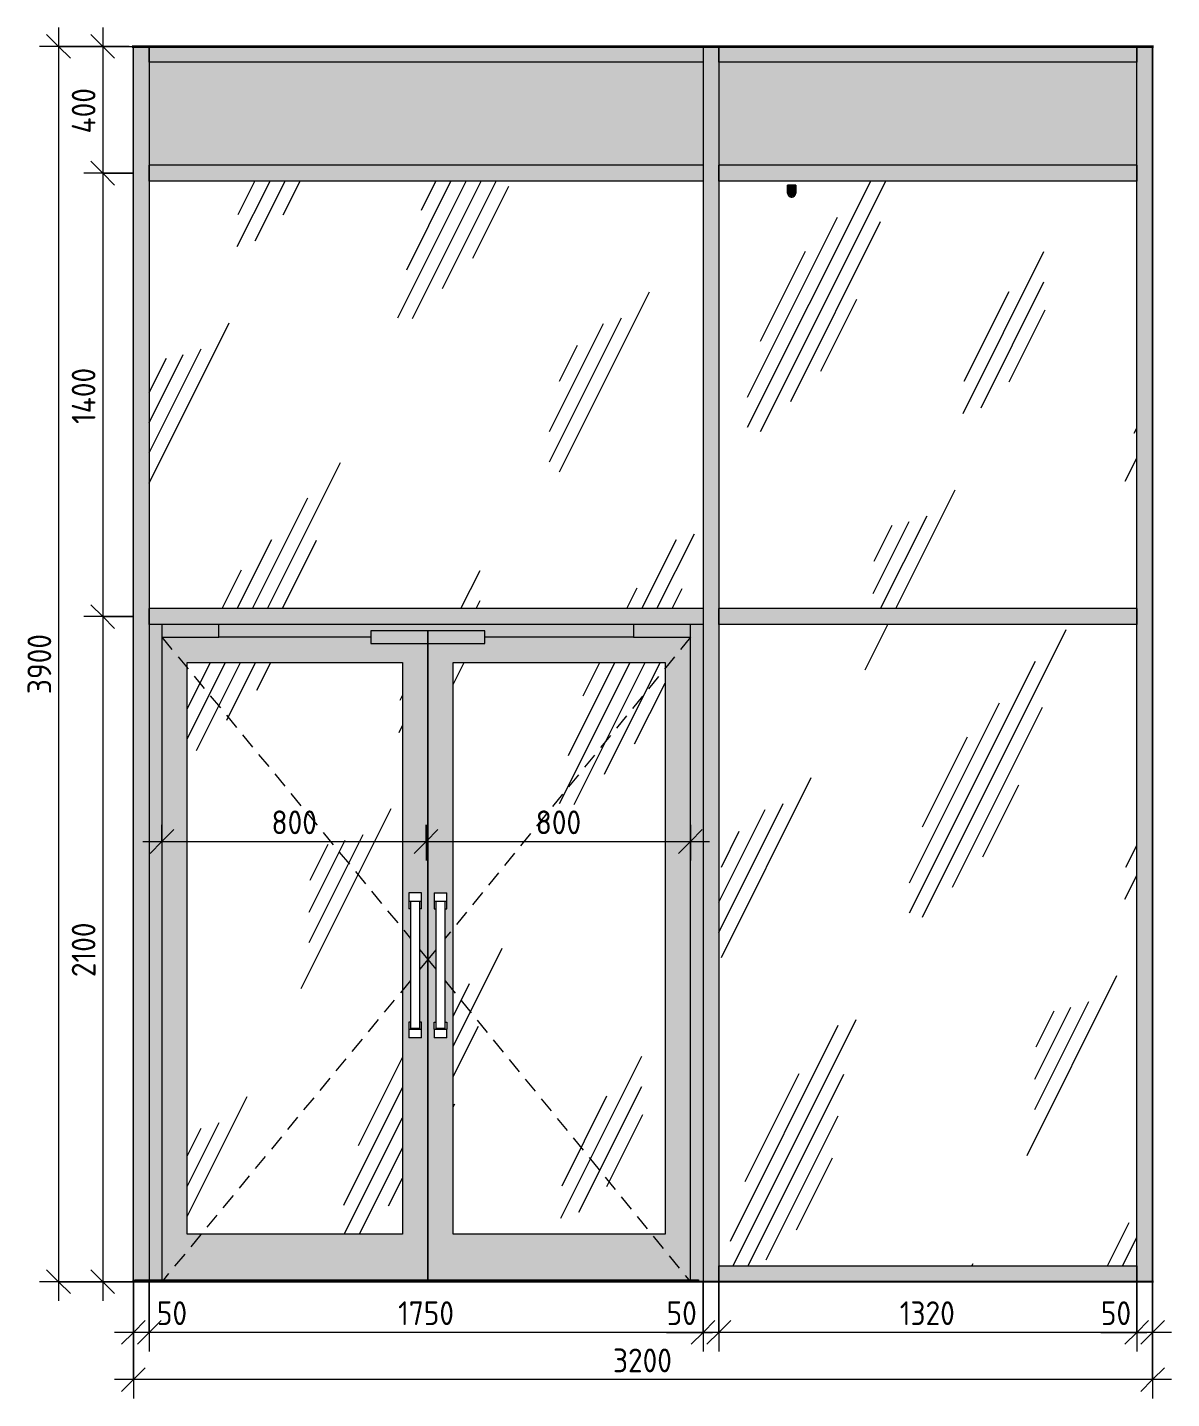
# Model space of a CAD drawing. Header units: millimetres. Extents: x -11619 to 28531, y -388 to 22769.
# Drawn here: x 6083 to 9697, y -369 to 3960 of the extents above; entities that cross this region are included whole.
import ezdxf

# ---------------------------------------------------------------- set-up
doc = ezdxf.new("R2010")
doc.units = ezdxf.units.MM
doc.linetypes.add('200_ШТРИХ_ш1п0_6_', pattern=[80, 50, -30])
for name, color, linetype, lineweight in [('A-ANNO-DIMS', 7, 'Continuous', 9), ('A-ANNO-DIMS-50', 7, 'Continuous', 9), ('A-DOOR-1', 7, 'Continuous', 9), ('A-DOOR-3', 7, '200_ШТРИХ_ш1п0_6_', 9), ('A-FLOR', 7, 'Continuous', 9), ('A-GLAZ-CURT', 7, 'Continuous', 9), ('A-GLAZ-CWMG', 7, 'Continuous', 9), ('A-WALL-PATT', 7, 'Continuous', 9), ('I-WALL', 7, 'Continuous', 9), ('Ограждение', 7, 'Continuous', 9), ('Поручни', 7, 'Continuous', 9)]:
    doc.layers.add(name, color=color, linetype=linetype, lineweight=lineweight)
for name, color, linetype, lineweight, true_color in [('A-FLOR-1', 7, 'Continuous', 9, 0x787878), ('A-FLOR-FNSH-1', 7, 'Continuous', 35, 0x3c3c3c), ('A-FLOR-FNSH-2', 7, 'Continuous', 25, 0x3c3c3c), ('E-LITE-EQPM-1', 7, 'Continuous', 9, 0x999997), ('E-LITE-EQPM-10', 7, 'Continuous', 9, 0xb2b2ae), ('E-LITE-EQPM-3', 7, 'Continuous', 9, 0x929290), ('E-LITE-EQPM-4', 7, 'Continuous', 9, 0x9a9a98), ('E-LITE-EQPM-5', 7, 'Continuous', 9, 0x787878), ('E-LITE-EQPM-6', 7, 'Continuous', 9, 0xc3c3bf), ('E-LITE-EQPM-7', 7, 'Continuous', 9, 0xb1b1ae), ('E-LITE-EQPM-8', 7, 'Continuous', 9, 0xa3a3a1), ('E-LITE-EQPM-9', 7, 'Continuous', 9, 0xacaca8)]:
    doc.layers.add(name, color=color, linetype=linetype, lineweight=lineweight, true_color=true_color)
doc.layers.add('E-LITE-EQPM-2', color=7, linetype='Continuous', lineweight=9, true_color=0xf7f7ef, transparency=0.74)
doc.styles.add('ISOCPEUR', font='isocpeur.ttf', dxfattribs={"width": 0.9, "height": 75})
doc.dimstyles.new('ISO-1_5', dxfattribs={"dimscale": 304.8, "dimtxt": 74.698588, "dimasz": 0.246063, "dimexe": 0.19685, "dimexo": 0, "dimgap": 0, "dimtad": 1, "dimdec": 0, "dimrnd": 10, "dimzin": 0, "dimdsep": 46, "dimtxsty": 'ISOCPEUR', "dimblk1": 'OBLIQUE', "dimblk2": 'OBLIQUE', "dimsah": 1, "dimcen": 0.09, "dimdle": 0.19685, "dimazin": 0, "dimtfac": 1, "dimtdec": 4, "dimtix": 1, "dimtmove": 0, "dimatfit": 3, "dimfxl": 1, "dimtvp": 1, "dimtolj": 1, "dimtzin": 0, "dimarcsym": 2})
doc.dimstyles.new('ISO-1_5_1', dxfattribs={"dimscale": 304.8, "dimtxt": 74.698588, "dimasz": 0.246063, "dimexe": 0.19685, "dimexo": 0, "dimgap": 0, "dimtad": 1, "dimdec": 0, "dimrnd": 10, "dimzin": 0, "dimdsep": 46, "dimtxsty": 'ISOCPEUR', "dimblk1": 'OBLIQUE', "dimblk2": 'OBLIQUE', "dimsah": 1, "dimcen": 0.09, "dimdle": 0.19685, "dimazin": 0, "dimtfac": 1, "dimtdec": 4, "dimtix": 1, "dimtmove": 1, "dimatfit": 3, "dimfxl": 1, "dimtvp": 1, "dimtolj": 1, "dimtzin": 0, "dimarcsym": 2})
doc.dimstyles.new('ISO-1_5_окр_100', dxfattribs={"dimscale": 304.8, "dimtxt": 74.698588, "dimasz": 0.246063, "dimexe": 0.19685, "dimexo": 0, "dimgap": 0, "dimtad": 1, "dimdec": 0, "dimrnd": 100, "dimzin": 0, "dimdsep": 46, "dimtxsty": 'ISOCPEUR', "dimblk1": 'OBLIQUE', "dimblk2": 'OBLIQUE', "dimsah": 1, "dimcen": 0.09, "dimdle": 0.19685, "dimazin": 0, "dimtfac": 1, "dimtdec": 4, "dimtix": 1, "dimtmove": 0, "dimatfit": 3, "dimfxl": 1, "dimtvp": 1, "dimtolj": 1, "dimtzin": 0, "dimarcsym": 2})
pattern_1 = [(63.435, (127, 63.5), (-511.167, 1533.495), [635, -381, 635, -381, -807.806]), (63.435, (127, 63.5), (-511.167, 1533.495), [-2032, 254, -553.806]), (63.435, (95.2, 95.2), (-511.167, 1533.495), [508, -635, 381, -381, -934.806]), (63.435, (95.2, 95.2), (-511.167, 1533.495), [-1905, 444.5, -490.306]), (63.435, (95.2, 190.5), (-511.167, 1533.495), [381, -762, 254, -381, -1061.806]), (63.435, (95.2, 190.5), (-511.167, 1533.495), [-1778, 571.5, -490.306]), (63.435, (190.5, 95.2), (-511.167, 1533.495), [381, -762, 317.5, -12809.306]), (63.435, (285.8, 190.5), (-511.167, 1533.495), [190.5, -952.5, 127, -12999.806]), (63.435, (127, 349.2), (-511.167, 1533.495), [127, -952.5, 127, -508, -1125.306]), (63.435, (127, 349.2), (-511.167, 1533.495), [-1714.5, 317.5, -807.806]), (63.435, (698.5, 254), (-511.167, 1533.495), [635, -952.5, 762, -503.006]), (63.435, (698.5, 158.8), (-511.167, 1533.495), [889, -635, 952.5, -376.006]), (63.435, (762, 190.5), (-511.167, 1533.495), [1016, -508, 762, -553.806]), (63.435, (857.2, 285.8), (-511.167, 1533.495), [635, -889, 508, -807.806]), (63.435, (762, 476.2), (-511.167, 1533.495), [317.5, -1270, 381, -871.306]), (63.435, (952.5, 381), (-511.167, 1533.495), [254, -1270, 254, -1061.806])]

# ---------------------------------------------------------------- blocks, each defined once
blk = doc.blocks.new('Прямоугольный импост - Импост структурный с накладкой - 160мм Темный-32354017-В-12')
at = {"layer": 'A-GLAZ-CWMG'}
blk.add_hatch(color=256, dxfattribs=at).paths.add_polyline_path([(108219.1, 3850), (108409, 3850), (108409, 3900), (106660, 3900), (106660, 3850)])
for p, q in [((106660, 3850), (106660, 3900)), ((108409, 3900), (108409, 3850)), ((108409, 3850), (106660, 3850))]:
    blk.add_line(p, q, dxfattribs=at)
blk = doc.blocks.new('Прямоугольный импост - Импост структурный с накладкой - 160мм Темный-32310142-В-12')
at = {"layer": 'A-GLAZ-CWMG'}
blk.add_hatch(color=256, dxfattribs=at).paths.add_polyline_path([(106614.5, 0), (106614.5, 6.3), (106660, 6.3), (106660, 2100), (106610, 2100), (106610, 0)])
blk.add_line((106660, 2100), (106660, 6.3), dxfattribs=at)
blk = doc.blocks.new('Прямоугольный импост - Импост структурный с накладкой - 160мм Темный-32352606-В-12')
at = {"layer": 'A-GLAZ-CWMG'}
blk.add_hatch(color=256, dxfattribs=at).paths.add_polyline_path([(109789, 3500), (109829, 3500), (109829, 3900), (109779, 3900), (109779, 3500)])
for p, q in [((109779, 3500), (109779, 3900)), ((109829, 3500), (109829, 3900))]:
    blk.add_line(p, q, dxfattribs=at)
blk = doc.blocks.new('Прямоугольный импост - Импост структурный с накладкой - 160мм Темный-32354018-В-12')
at = {"layer": 'A-GLAZ-CWMG'}
blk.add_hatch(color=256, dxfattribs=at).paths.add_polyline_path([(108459, 0), (109779, 0), (109779, 50), (108459, 50), (108459, 40)])
for p, q in [((108459, 0), (108459, 50)), ((108459, 50), (109779, 50)), ((109779, 50), (109779, 0))]:
    blk.add_line(p, q, dxfattribs=at)
blk = doc.blocks.new('Дверь_Витражная_остекление_ - ВВ-12 остекление-32353611-В-12')
at = {"layer": 'A-DOOR-1'}
h = blk.add_hatch(color=256, dxfattribs=at)
h.paths.add_polyline_path([(108394.5, 0), (108409, 0), (108409, 2075), (108369, 2075), (108369, 6.3), (108394.5, 6.3)])
h.paths.add_polyline_path([(106700, 6.3), (106700, 2075), (106660, 2075), (106660, 6.3)])
h.paths.add_polyline_path([(107360, 2035), (107360, 2055), (107720, 2055), (107720, 2035), (108189, 2035), (108189, 2075), (106880, 2075), (106880, 2035)])
for points in [[(106780, 2035), (106880, 2035), (106880, 2075), (106700, 2075), (106700, 2035)], [(107540, 2015), (107540, 2055), (107360, 2055), (107360, 2015), (107539.2, 2015)], [(107540, 2015), (107720, 2015), (107720, 2055), (107540, 2055), (107540, 2035)], [(108189, 2035), (108369, 2035), (108369, 2075), (108189, 2075)]]:
    blk.add_hatch(color=256, dxfattribs=at).paths.add_polyline_path(points)
h = blk.add_hatch(color=256, dxfattribs=at)
h.paths.add_polyline_path([(106732.1, 6.3), (107540, 6.3), (107540, 2015), (107360, 2015), (107360, 2035), (106700, 2035), (106700, 6.3), (106703.4, 6.3)])
h.paths.add_polyline_path([(107460, 150), (106780, 150), (106780, 1955), (107460, 1955), (107460, 487)])
h.paths.add_polyline_path([(107513.5, 770), (107480, 770), (107480, 820), (107485, 820), (107485, 1177.5), (107480, 1177.5), (107480, 1227.5), (107520, 1227.5), (107520, 1177.5), (107515, 1177.5), (107515, 820), (107520, 820), (107520, 770), (107514.1, 770)])
h = blk.add_hatch(color=256, dxfattribs=at)
h.paths.add_polyline_path([(107543.4, 6.3), (108369, 6.3), (108369, 2035), (107720, 2035), (107720, 2015), (107540, 2015), (107540, 6.3)])
h.paths.add_polyline_path([(108219.1, 150), (107620, 150), (107620, 1955), (108289, 1955), (108289, 150)])
h.paths.add_polyline_path([(107600, 770), (107560, 770), (107560, 820), (107565, 820), (107565, 1177.5), (107560, 1177.5), (107560, 1227.5), (107600, 1227.5), (107600, 1177.5), (107595, 1177.5), (107595, 820), (107600, 820), (107600, 785)])
h = blk.add_hatch(dxfattribs=at)
h.set_pattern_fill('FP_1', color=256, style=0, pattern_type=2)
h.set_pattern_definition(pattern_1)
h.paths.add_polyline_path([(107460, 150), (107460, 1955), (106780, 1955), (106780, 150), (107412.7, 150)])
h = blk.add_hatch(dxfattribs=at)
h.set_pattern_fill('FP_1', color=256, style=0, pattern_type=2)
h.set_pattern_definition(pattern_1)
h.paths.add_polyline_path([(108219.1, 150), (108289, 150), (108289, 1955), (107620, 1955), (107620, 150)])
for p, q in [((106700, 2075), (106700, 2035)), ((106700, 2035), (106700, 6.3)), ((106700, 2035), (106880, 2035)), ((106880, 2035), (106880, 2075)), ((107360, 2035), (106880, 2035)), ((107360, 2055), (107360, 2015)), ((107540, 2055), (107360, 2055)), ((107720, 2055), (107540, 2055)), ((107540, 2055), (107540, 2015)), ((107540, 2015), (107540, 2055)), ((107720, 2015), (107720, 2055)), ((108189, 2035), (107720, 2035)), ((108189, 2075), (108189, 2035)), ((108189, 2035), (108369, 2035)), ((108369, 2035), (108369, 2075)), ((108369, 6.3), (108369, 2035)), ((107360, 2015), (107540, 2015)), ((107540, 2015), (107540, 6.3)), ((107540, 2015), (107720, 2015)), ((107540, 6.3), (107540, 2015)), ((106780, 150), (106780, 1955)), ((106780, 1955), (107460, 1955)), ((107460, 1955), (107460, 150)), ((107620, 150), (107620, 1955)), ((107620, 1955), (108289, 1955)), ((108289, 1955), (108289, 150)), ((107480, 1227.5), (107480, 1200)), ((107520, 1227.5), (107480, 1227.5)), ((107520, 1200), (107520, 1227.5)), ((107560, 1227.5), (107560, 1200)), ((107560, 1227.5), (107600, 1227.5)), ((107600, 1200), (107600, 1227.5)), ((107520, 1200), (107480, 1200)), ((107480, 1200), (107480, 1177.5)), ((107485, 1177.5), (107480, 1177.5)), ((107485, 1200), (107485, 800)), ((107515, 800), (107515, 1200)), ((107520, 1177.5), (107515, 1177.5)), ((107520, 1177.5), (107520, 1200)), ((107600, 1200), (107560, 1200)), ((107560, 1200), (107560, 1177.5)), ((107560, 1177.5), (107565, 1177.5)), ((107565, 1200), (107565, 800)), ((107595, 800), (107595, 1200)), ((107595, 1177.5), (107600, 1177.5)), ((107600, 1177.5), (107600, 1200)), ((107485, 820), (107480, 820)), ((107480, 820), (107480, 797.5)), ((107480, 797.5), (107480, 770)), ((107480, 797.5), (107520, 797.5)), ((107515, 800), (107485, 800)), ((107520, 820), (107515, 820)), ((107520, 797.5), (107520, 820)), ((107520, 770), (107520, 797.5)), ((107560, 797.5), (107560, 820)), ((107560, 820), (107565, 820)), ((107560, 797.5), (107560, 770)), ((107560, 797.5), (107600, 797.5)), ((107595, 800), (107565, 800)), ((107595, 820), (107600, 820)), ((107600, 820), (107600, 797.5)), ((107600, 770), (107600, 797.5)), ((107520, 770), (107480, 770)), ((107600, 770), (107560, 770)), ((107460, 150), (106780, 150)), ((108289, 150), (107620, 150))]:
    blk.add_line(p, q, dxfattribs=at)
at = {"layer": 'A-DOOR-3'}
for p, q in [((106700, 2035), (107485, 1084.1)), ((108369, 2035), (107595, 1085)), ((107515, 1047.8), (107540, 1017.5)), ((107565, 1048.2), (107540, 1017.5)), ((107540, 1017.5), (107515, 987.2)), ((107540, 1017.5), (107565, 986.8)), ((107485, 950.9), (106705.2, 6.3)), ((107595, 950), (108363.8, 6.3))]:
    blk.add_line(p, q, dxfattribs=at)
blk = doc.blocks.new('Прямоугольный импост - Импост структурный с накладкой - 160мм Темный-32354019-В-12')
at = {"layer": 'A-GLAZ-CWMG'}
blk.add_hatch(color=256, dxfattribs=at).paths.add_polyline_path([(109779, 3850), (109779, 3900), (108459, 3900), (108459, 3850), (109025.6, 3850)])
for p, q in [((108459, 3850), (108459, 3900)), ((109779, 3900), (109779, 3850)), ((109779, 3850), (108459, 3850))]:
    blk.add_line(p, q, dxfattribs=at)
blk = doc.blocks.new('Прямоугольный импост - Импост структурный с накладкой - 160мм Темный-30755591-В-12')
at = {"layer": 'A-GLAZ-CWMG'}
blk.add_hatch(color=256, dxfattribs=at).paths.add_polyline_path([(108459, 0), (108459, 2100), (108409, 2100), (108409, 0), (108449, 0)])
for p, q in [((108409, 2100), (108409, 0)), ((108459, 2100), (108459, 0))]:
    blk.add_line(p, q, dxfattribs=at)
blk = doc.blocks.new('Системная панель - Стекло - 40мм-32353599-В-12')
at = {"layer": 'A-GLAZ-CURT'}
h = blk.add_hatch(dxfattribs=at)
h.set_pattern_fill('FP_1', color=256, style=0, pattern_type=2)
h.set_pattern_definition(pattern_1)
h.paths.add_polyline_path([(108459, 50), (109779, 50), (109779, 2075), (108459, 2075), (108459, 1950.4)])
blk = doc.blocks.new('Системная панель - Стекло - 40мм-32353846-В-12')
at = {"layer": 'A-GLAZ-CURT'}
h = blk.add_hatch(dxfattribs=at)
h.set_pattern_fill('FP_1', color=256, style=0, pattern_type=2)
h.set_pattern_definition(pattern_1)
h.paths.add_polyline_path([(109779, 2125), (109779, 3475), (108459, 3475), (108459, 2125)])
h.paths.add_polyline_path([(108689, 3424.4), (108685.7, 3424.8), (108682.6, 3426.1), (108680, 3428.1), (108678, 3430.8), (108676.7, 3433.8), (108676.3, 3439.3), (108676.3, 3462.5), (108701.7, 3462.5), (108701.3, 3433.8), (108700, 3430.8), (108698, 3428.1), (108695.3, 3426.1), (108692.3, 3424.8)])
blk = doc.blocks.new('Системная панель - Стекло - 40мм-32353847-В-12')
at = {"layer": 'A-GLAZ-CURT'}
h = blk.add_hatch(dxfattribs=at)
h.set_pattern_fill('FP_1', color=256, style=0, pattern_type=2)
h.set_pattern_definition(pattern_1)
h.paths.add_polyline_path([(106660, 2125), (108409, 2125), (108409, 3475), (106660, 3475), (106660, 3470)])
blk = doc.blocks.new('Прямоугольный импост - Импост структурный с накладкой - 160мм Темный-32352607-В-12')
at = {"layer": 'A-GLAZ-CWMG'}
blk.add_hatch(color=256, dxfattribs=at).paths.add_polyline_path([(106610, 2100), (106660, 2100), (106660, 3500), (106610, 3500), (106610, 3470)])
blk.add_line((106660, 3500), (106660, 2100), dxfattribs=at)
blk = doc.blocks.new('Прямоугольный импост - Импост структурный с накладкой - 160мм Темный-30755595-В-12')
at = {"layer": 'A-GLAZ-CWMG'}
blk.add_hatch(color=256, dxfattribs=at).paths.add_polyline_path([(109789, 0), (109829, 0), (109829, 2100), (109779, 2100), (109779, 0)])
for p, q in [((109779, 0), (109779, 2100)), ((109829, 0), (109829, 2100))]:
    blk.add_line(p, q, dxfattribs=at)
blk = doc.blocks.new('Прямоугольный импост - Импост структурный с накладкой - 160мм Темный-32354020-В-12')
at = {"layer": 'A-GLAZ-CWMG'}
blk.add_hatch(color=256, dxfattribs=at).paths.add_polyline_path([(108459, 2075), (109779, 2075), (109779, 2125), (108459, 2125), (108459, 2085)])
for p, q in [((108459, 2075), (108459, 2125)), ((109779, 2125), (108459, 2125)), ((109779, 2125), (109779, 2075)), ((109779, 2075), (108459, 2075))]:
    blk.add_line(p, q, dxfattribs=at)
blk = doc.blocks.new('Прямоугольный импост - Импост структурный с накладкой - 160мм Темный-32354021-В-12')
at = {"layer": 'A-GLAZ-CWMG'}
blk.add_hatch(color=256, dxfattribs=at).paths.add_polyline_path([(106660, 2075), (108409, 2075), (108409, 2125), (106660, 2125), (106660, 2115)])
for p, q in [((106660, 2075), (106660, 2125)), ((108409, 2125), (106660, 2125)), ((108409, 2125), (108409, 2075)), ((108409, 2075), (106660, 2075))]:
    blk.add_line(p, q, dxfattribs=at)
blk = doc.blocks.new('Прямоугольный импост - Импост структурный с накладкой - 160мм Темный-32352604-В-12')
at = {"layer": 'A-GLAZ-CWMG'}
blk.add_hatch(color=256, dxfattribs=at).paths.add_polyline_path([(108409, 2100), (108459, 2100), (108459, 3500), (108409, 3500), (108409, 2115)])
for p, q in [((108409, 3500), (108409, 2100)), ((108459, 3500), (108459, 2100))]:
    blk.add_line(p, q, dxfattribs=at)
blk = doc.blocks.new('Системная панель - Сэндвич - 40мм-32354023-В-12')
at = {"layer": 'A-GLAZ-CURT'}
blk.add_hatch(color=256, dxfattribs=at).paths.add_polyline_path([(109779, 3525), (109779, 3850), (108459, 3850), (108459, 3525), (109025.6, 3525)])
blk = doc.blocks.new('Системная панель - Сэндвич - 40мм-32354024-В-12')
at = {"layer": 'A-GLAZ-CURT'}
blk.add_hatch(color=256, dxfattribs=at).paths.add_polyline_path([(108219.1, 3525), (108409, 3525), (108409, 3850), (106660, 3850), (106660, 3525)])
blk = doc.blocks.new('Прямоугольный импост - Импост структурный с накладкой - 160мм Темный-32352608-В-12')
at = {"layer": 'A-GLAZ-CWMG'}
blk.add_hatch(color=256, dxfattribs=at).paths.add_polyline_path([(106650, 3500), (106660, 3500), (106660, 3900), (106610, 3900), (106610, 3500)])
blk.add_line((106660, 3900), (106660, 3500), dxfattribs=at)
blk = doc.blocks.new('Прямоугольный импост - Импост структурный с накладкой - 160мм Темный-32352609-В-12')
at = {"layer": 'A-GLAZ-CWMG'}
blk.add_hatch(color=256, dxfattribs=at).paths.add_polyline_path([(109789, 2100), (109829, 2100), (109829, 3500), (109779, 3500), (109779, 2100)])
for p, q in [((109779, 2100), (109779, 3500)), ((109829, 2100), (109829, 3500))]:
    blk.add_line(p, q, dxfattribs=at)
blk = doc.blocks.new('Прямоугольный импост - Импост структурный с накладкой - 160мм Темный-32352605-В-12')
at = {"layer": 'A-GLAZ-CWMG'}
blk.add_hatch(color=256, dxfattribs=at).paths.add_polyline_path([(108459, 3500), (108459, 3900), (108409, 3900), (108409, 3500), (108449, 3500)])
for p, q in [((108409, 3900), (108409, 3500)), ((108459, 3900), (108459, 3500))]:
    blk.add_line(p, q, dxfattribs=at)
blk = doc.blocks.new('Ограждение - Ограждение-32872584-В-12')
at = {"layer": 'Ограждение'}
blk.add_hatch(color=256, dxfattribs=at).paths.add_polyline_path([(106614.5, 0), (106746.6, 0), (106746.6, 2), (106796.6, 2), (106796.6, 0), (108233.8, 0), (108233.8, 2), (108283.8, 2), (108283.8, 0), (108394.5, 0), (108394.5, 6.3), (106614.5, 6.3)])
at = {"layer": 'Поручни'}
for p, q in [((106614.5, 0), (106614.5, 6.3)), ((106614.5, 6.3), (108394.5, 6.3)), ((108394.5, 6.3), (108394.5, 0))]:
    blk.add_line(p, q, dxfattribs=at)
blk = doc.blocks.new('Downlight - Strip - 2000 мм-27655400-В-12')
at = {"layer": 'E-LITE-EQPM-2'}
for points in [[(108682.6, 3456.1), (108701.7, 3456.1), (108701.7, 3462.5), (108676.3, 3462.5), (108676.3, 3456.1)], [(108701.7, 3437.1), (108701.7, 3456.1), (108676.3, 3456.1), (108676.7, 3440.4), (108678.6, 3444.2), (108680, 3446.1), (108682.6, 3448.1), (108685.7, 3449.4), (108689, 3449.8), (108692.3, 3449.4), (108695.3, 3448.1), (108698, 3446.1), (108700, 3443.5), (108701.3, 3440.4)]]:
    blk.add_hatch(color=256, dxfattribs=at).paths.add_polyline_path(points)
h = blk.add_hatch(color=256, dxfattribs=at)
h.paths.add_polyline_path([(108698, 3428.1), (108701.3, 3433.8), (108701.3, 3436.1), (108699.1, 3430.8)])
h.paths.add_polyline_path([(108698, 3428.1), (108699.2, 3437.1), (108689, 3437.1), (108685.7, 3449.4), (108684.1, 3437.1), (108677.6, 3437.1), (108677.3, 3435.8), (108685.7, 3425.7), (108686.7, 3425.6), (108691.2, 3429), (108692.3, 3426.6), (108693.1, 3426.8)])
h.paths.add_polyline_path([(108692.3, 3424.8), (108695.3, 3426.1), (108694.5, 3426.1)])
h.paths.add_polyline_path([(108692.3, 3424.8), (108686.5, 3425.1), (108689, 3424.8)])
h.paths.add_polyline_path([(108682.6, 3426.1), (108676.7, 3433.8), (108678, 3430.8), (108680, 3428.1)])
h.paths.add_polyline_path([(108676.7, 3433.8), (108677.3, 3435.8), (108676.3, 3437.1)])
h = blk.add_hatch(color=256, dxfattribs=at)
h.paths.add_polyline_path([(108685.7, 3424.8), (108687.9, 3425.4), (108682.6, 3426.1)])
h.paths.add_polyline_path([(108685.7, 3449.4), (108682.6, 3448.1), (108680, 3446.1), (108678, 3443.5), (108676.7, 3440.4), (108676.7, 3436.5), (108677.3, 3435.8), (108678, 3437.1), (108684.1, 3437.1), (108685.3, 3446.1)])
h.paths.add_polyline_path([(108698, 3428.1), (108701.7, 3437.1), (108701.3, 3440.4), (108699.4, 3444.2), (108698, 3446.1), (108695.3, 3448.1), (108692.3, 3449.4), (108689, 3449.8), (108685.7, 3449.4), (108689, 3437.1), (108699.2, 3437.1), (108698.3, 3430.8)])
h = blk.add_hatch(color=256, dxfattribs=at)
h.paths.add_polyline_path([(108698, 3428.1), (108700, 3430.8), (108699.5, 3430.8)])
h.paths.add_polyline_path([(108692.3, 3424.8), (108698, 3428.1), (108691.8, 3426.5), (108691.2, 3429), (108686.7, 3425.6), (108689, 3425.3)])
h.paths.add_polyline_path([(108689, 3424.4), (108689, 3424.8), (108685.7, 3424.8)])
h.paths.add_polyline_path([(108685, 3425.8), (108677.3, 3435.8), (108676.7, 3433.8), (108682.6, 3426.1), (108684.7, 3425.8)])
at = {"layer": 'E-LITE-EQPM-1'}
for p, q in [((108676.3, 3437.1), (108676.3, 3462.5)), ((108676.3, 3462.5), (108701.7, 3462.5)), ((108701.7, 3462.5), (108676.3, 3462.5)), ((108676.3, 3462.5), (108676.3, 3456.1)), ((108676.3, 3456.1), (108676.3, 3437.1)), ((108676.3, 3456.1), (108701.7, 3456.1)), ((108701.7, 3462.5), (108701.7, 3437.1)), ((108701.7, 3456.1), (108701.7, 3462.5)), ((108701.7, 3437.1), (108701.7, 3456.1))]:
    blk.add_line(p, q, dxfattribs=at)
for start, end in [(90, 180), (180, 0), (180, 0), (45, 90), (0, 45)]:
    blk.add_arc((108689, 3437.1), 12.7, start, end, dxfattribs=at)
at = {"layer": 'E-LITE-EQPM-10'}
for start, end in [(255, 285), (315, 330)]:
    blk.add_arc((108689, 3437.1), 12.7, start, end, dxfattribs=at)
at = {"layer": 'E-LITE-EQPM-3'}
for start, end in [(150, 180), (180, 255), (180, 255), (135, 150), (0, 135), (285, 315), (285, 315), (330, 0), (330, 345), (345, 0)]:
    blk.add_arc((108689, 3437.1), 12.7, start, end, dxfattribs=at)
at = {"layer": 'E-LITE-EQPM-4'}
for start, end in [(255, 270), (255, 285), (270, 285), (315, 330), (315, 330)]:
    blk.add_arc((108689, 3437.1), 12.7, start, end, dxfattribs=at)
at = {"layer": 'E-LITE-EQPM-5'}
for p, q in [((108701.7, 3462.5), (108676.3, 3462.5)), ((108676.3, 3462.5), (108676.3, 3437.1)), ((108701.7, 3437.1), (108701.7, 3462.5))]:
    blk.add_line(p, q, dxfattribs=at)
blk.add_arc((108689, 3437.1), 12.7, 180, 0, dxfattribs=at)
at = {"layer": 'E-LITE-EQPM-6'}
for p, q in [((108676.3, 3456.1), (108676.3, 3462.5)), ((108676.3, 3462.5), (108701.7, 3462.5)), ((108701.7, 3462.5), (108701.7, 3456.1))]:
    blk.add_line(p, q, dxfattribs=at)
at = {"layer": 'E-LITE-EQPM-7'}
for p, q in [((108701.7, 3462.5), (108676.3, 3462.5)), ((108676.3, 3462.5), (108676.3, 3456.1)), ((108676.3, 3456.1), (108676.3, 3462.5)), ((108676.3, 3462.5), (108701.7, 3462.5)), ((108676.3, 3437.1), (108676.3, 3456.1)), ((108701.7, 3456.1), (108676.3, 3456.1)), ((108701.7, 3456.1), (108701.7, 3462.5)), ((108701.7, 3462.5), (108701.7, 3456.1)), ((108701.7, 3456.1), (108701.7, 3437.1))]:
    blk.add_line(p, q, dxfattribs=at)
at = {"layer": 'E-LITE-EQPM-8'}
blk.add_arc((108689, 3437.1), 12.7, 240, 255, dxfattribs=at)
at = {"layer": 'E-LITE-EQPM-9'}
for start, end in [(180, 240), (285, 315), (330, 0)]:
    blk.add_arc((108689, 3437.1), 12.7, start, end, dxfattribs=at)
blk = doc.blocks.new('DIMBLOCK103-В-12')
at = {"layer": 'A-ANNO-DIMS-50'}
for p, q in [((9587.1, 0), (9587.1, -219.8)), ((9587.1, -159.8), (9587.1, 0)), ((9637.1, 0), (9637.1, -219.8)), ((9637.1, -159.8), (9637.1, 0)), ((9473.8, -159.8), (9618.6, -159.8)), ((9697.1, -159.8), (9587.1, -159.8)), ((9618.6, -159.8), (9612.1, -159.8))]:
    blk.add_line(p, q, dxfattribs=at)
at = {"layer": 'A-ANNO-DIMS-50', "lineweight": 20}
for p, q in [((9587.1, -159.8), (9624.6, -122.3)), ((9637.1, -159.8), (9674.6, -122.3)), ((9587.1, -159.8), (9549.6, -197.3)), ((9637.1, -159.8), (9599.6, -197.3))]:
    blk.add_line(p, q, dxfattribs=at)
at = {"layer": 'A-ANNO-DIMS-50', "color": 0, "insert": (9473.8, -61.8), "char_height": 75, "width": 113.772, "attachment_point": 1, "line_spacing_factor": 1.149209, "style": 'ISOCPEUR'}
blk.add_mtext('50', dxfattribs=at)
blk = doc.blocks.new('_Oblique')
at = {"color": 0, "linetype": 'ByBlock', "lineweight": -2}
blk.add_line((-0.5, -0.5), (0.5, 0.5), dxfattribs=at)
blk = doc.blocks.new('DIMBLOCK104-В-12')
at = {"layer": 'A-ANNO-DIMS-50'}
for p, q in [((8267.1, 0), (8267.1, -219.8)), ((8267.1, -159.8), (8267.1, 0)), ((9587.1, 0), (9587.1, -219.8)), ((9587.1, -159.8), (9587.1, 0)), ((9587.1, -159.8), (8267.1, -159.8))]:
    blk.add_line(p, q, dxfattribs=at)
at = {"layer": 'A-ANNO-DIMS-50', "lineweight": 20}
for p, q in [((8267.1, -159.8), (8304.6, -122.3)), ((9587.1, -159.8), (9624.6, -122.3)), ((8267.1, -159.8), (8229.6, -197.3)), ((9587.1, -159.8), (9549.6, -197.3))]:
    blk.add_line(p, q, dxfattribs=at)
at = {"layer": 'A-ANNO-DIMS-50', "color": 0, "insert": (8838.7, -61.8), "char_height": 75, "width": 212.029, "attachment_point": 1, "line_spacing_factor": 1.149209, "style": 'ISOCPEUR'}
blk.add_mtext('1320', dxfattribs=at)
blk = doc.blocks.new('DIMBLOCK105-В-12')
at = {"layer": 'A-ANNO-DIMS-50'}
for p, q in [((8217.1, 0), (8217.1, -219.8)), ((8217.1, -159.8), (8217.1, 0)), ((8267.1, 0), (8267.1, -219.8)), ((8267.1, -159.8), (8267.1, 0)), ((8102.1, -159.8), (8246.9, -159.8)), ((8267.1, -159.8), (8217.1, -159.8)), ((8246.9, -159.8), (8242.1, -159.8))]:
    blk.add_line(p, q, dxfattribs=at)
at = {"layer": 'A-ANNO-DIMS-50', "lineweight": 20}
for p, q in [((8217.1, -159.8), (8254.6, -122.3)), ((8267.1, -159.8), (8304.6, -122.3)), ((8217.1, -159.8), (8179.6, -197.3)), ((8267.1, -159.8), (8229.6, -197.3))]:
    blk.add_line(p, q, dxfattribs=at)
at = {"layer": 'A-ANNO-DIMS-50', "color": 0, "insert": (8102.1, -61.8), "char_height": 75, "width": 113.772, "attachment_point": 1, "line_spacing_factor": 1.149209, "style": 'ISOCPEUR'}
blk.add_mtext('50', dxfattribs=at)
blk = doc.blocks.new('DIMBLOCK106-В-12')
at = {"layer": 'A-ANNO-DIMS-50'}
for p, q in [((6468.1, 0), (6468.1, -219.8)), ((6468.1, -159.8), (6468.1, 0)), ((8217.1, 0), (8217.1, -219.8)), ((8217.1, -159.8), (8217.1, 0)), ((8217.1, -159.8), (6468.1, -159.8))]:
    blk.add_line(p, q, dxfattribs=at)
at = {"layer": 'A-ANNO-DIMS-50', "lineweight": 20}
for p, q in [((6468.1, -159.8), (6505.6, -122.3)), ((8217.1, -159.8), (8254.6, -122.3)), ((6468.1, -159.8), (6430.6, -197.3)), ((8217.1, -159.8), (8179.6, -197.3))]:
    blk.add_line(p, q, dxfattribs=at)
at = {"layer": 'A-ANNO-DIMS-50', "color": 0, "insert": (7254.2, -61.8), "char_height": 75, "width": 212.029, "attachment_point": 1, "line_spacing_factor": 1.149209, "style": 'ISOCPEUR'}
blk.add_mtext('1750', dxfattribs=at)
blk = doc.blocks.new('DIMBLOCK107-В-12')
at = {"layer": 'A-ANNO-DIMS-50'}
for p, q in [((6418.1, 0), (6418.1, -219.8)), ((6418.1, -159.8), (6418.1, 0)), ((6468.1, 0), (6468.1, -219.8)), ((6468.1, -159.8), (6468.1, 0)), ((6468.1, -159.8), (6358.1, -159.8)), ((6442.3, -159.8), (6443.1, -159.8)), ((6587.1, -159.8), (6442.3, -159.8))]:
    blk.add_line(p, q, dxfattribs=at)
at = {"layer": 'A-ANNO-DIMS-50', "lineweight": 20}
for p, q in [((6418.1, -159.8), (6455.6, -122.3)), ((6468.1, -159.8), (6505.6, -122.3)), ((6418.1, -159.8), (6380.6, -197.3)), ((6468.1, -159.8), (6430.6, -197.3))]:
    blk.add_line(p, q, dxfattribs=at)
at = {"layer": 'A-ANNO-DIMS-50', "color": 0, "insert": (6492.3, -61.8), "char_height": 75, "width": 113.772, "attachment_point": 1, "line_spacing_factor": 1.149209, "style": 'ISOCPEUR'}
blk.add_mtext('50', dxfattribs=at)
blk = doc.blocks.new('DIMBLOCK108-В-12')
at = {"layer": 'A-ANNO-DIMS-50'}
for p, q in [((6321.4, 3960), (6321.4, 3500)), ((6404.4, 3900), (6261.4, 3900)), ((6321.4, 3900), (6414.4, 3900)), ((6418.1, 3500), (6261.4, 3500)), ((6321.4, 3500), (6418.1, 3500))]:
    blk.add_line(p, q, dxfattribs=at)
at = {"layer": 'A-ANNO-DIMS-50', "lineweight": 20}
for p, q in [((6321.4, 3900), (6283.9, 3937.5)), ((6321.4, 3900), (6358.9, 3862.5)), ((6321.4, 3500), (6283.9, 3537.5)), ((6321.4, 3500), (6358.9, 3462.5))]:
    blk.add_line(p, q, dxfattribs=at)
at = {"layer": 'A-ANNO-DIMS-50', "color": 0, "insert": (6223.4, 3625.3), "char_height": 75, "width": 179.277, "attachment_point": 1, "rotation": 90, "line_spacing_factor": 1.149209, "style": 'ISOCPEUR'}
blk.add_mtext('400', dxfattribs=at)
blk = doc.blocks.new('DIMBLOCK109-В-12')
at = {"layer": 'A-ANNO-DIMS-50', "lineweight": 20}
for p, q in [((6321.4, 3500), (6283.9, 3537.5)), ((6321.4, 3500), (6358.9, 3462.5)), ((6321.4, 2100), (6283.9, 2137.5)), ((6321.4, 2100), (6358.9, 2062.5))]:
    blk.add_line(p, q, dxfattribs=at)
at = {"layer": 'A-ANNO-DIMS-50'}
for p, q in [((6418.1, 3500), (6261.4, 3500)), ((6321.4, 3500), (6321.4, 2100)), ((6321.4, 3500), (6418.1, 3500)), ((6418.1, 2100), (6261.4, 2100)), ((6321.4, 2100), (6418.1, 2100))]:
    blk.add_line(p, q, dxfattribs=at)
at = {"layer": 'A-ANNO-DIMS-50', "color": 0, "insert": (6223.4, 2708.1), "char_height": 75, "width": 220.648, "attachment_point": 1, "rotation": 90, "line_spacing_factor": 1.149209, "style": 'ISOCPEUR'}
blk.add_mtext('1400', dxfattribs=at)
blk = doc.blocks.new('DIMBLOCK110-В-12')
at = {"layer": 'A-ANNO-DIMS-50', "lineweight": 20}
for p, q in [((6321.4, 2100), (6283.9, 2137.5)), ((6321.4, 2100), (6358.9, 2062.5)), ((6321.4, 0), (6283.9, 37.5)), ((6321.4, 0), (6358.9, -37.5))]:
    blk.add_line(p, q, dxfattribs=at)
at = {"layer": 'A-ANNO-DIMS-50'}
for p, q in [((6418.1, 2100), (6261.4, 2100)), ((6321.4, 2100), (6321.4, -60)), ((6321.4, 2100), (6418.1, 2100)), ((6418.1, 0), (6261.4, 0)), ((6321.4, 0), (6418.1, 0))]:
    blk.add_line(p, q, dxfattribs=at)
at = {"layer": 'A-ANNO-DIMS-50', "color": 0, "insert": (6223.4, 961.7), "char_height": 75, "width": 212.029, "attachment_point": 1, "rotation": 90, "line_spacing_factor": 1.149209, "style": 'ISOCPEUR'}
blk.add_mtext('2100', dxfattribs=at)
blk = doc.blocks.new('DIMBLOCK111-В-12')
at = {"layer": 'A-ANNO-DIMS-50'}
for p, q in [((6181.6, 3960), (6181.6, -60)), ((6404.4, 3900), (6121.6, 3900)), ((6181.6, 3900), (6414.4, 3900)), ((6418.1, 0), (6121.6, 0)), ((6181.6, 0), (6418.1, 0))]:
    blk.add_line(p, q, dxfattribs=at)
at = {"layer": 'A-ANNO-DIMS-50', "lineweight": 20}
for p, q in [((6181.6, 3900), (6144.1, 3937.5)), ((6181.6, 3900), (6219.1, 3862.5)), ((6181.6, 0), (6144.1, 37.5)), ((6181.6, 0), (6219.1, -37.5))]:
    blk.add_line(p, q, dxfattribs=at)
at = {"layer": 'A-ANNO-DIMS-50', "color": 0, "insert": (6083.6, 1855.2), "char_height": 75, "width": 227.543, "attachment_point": 1, "rotation": 90, "line_spacing_factor": 1.149209, "style": 'ISOCPEUR'}
blk.add_mtext('3900', dxfattribs=at)
blk = doc.blocks.new('DIMBLOCK112-В-12')
at = {"layer": 'A-ANNO-DIMS-50'}
for p, q in [((6418.1, 0), (6418.1, -368.9)), ((6418.1, -308.9), (6418.1, 0)), ((9637.1, 0), (9637.1, -368.9)), ((9637.1, -308.9), (9637.1, 0)), ((9697.1, -308.9), (6358.1, -308.9))]:
    blk.add_line(p, q, dxfattribs=at)
at = {"layer": 'A-ANNO-DIMS-50', "lineweight": 20}
for p, q in [((6418.1, -308.9), (6455.6, -271.4)), ((9637.1, -308.9), (9674.6, -271.4)), ((6418.1, -308.9), (6380.6, -346.4)), ((9637.1, -308.9), (9599.6, -346.4))]:
    blk.add_line(p, q, dxfattribs=at)
at = {"layer": 'A-ANNO-DIMS-50', "color": 0, "insert": (7932.8, -210.9), "char_height": 75, "width": 227.543, "attachment_point": 1, "line_spacing_factor": 1.149209, "style": 'ISOCPEUR'}
blk.add_mtext('3200', dxfattribs=at)
blk = doc.blocks.new('DIMBLOCK113-В-12')
at = {"layer": 'A-ANNO-DIMS-50'}
for p, q in [((6508.1, 1443), (6508.1, 1329.9)), ((6508.1, 1389.9), (6508.1, 1443)), ((7342.6, 1443), (7342.6, 1329.9)), ((7342.6, 1389.9), (7342.6, 1443)), ((6448.1, 1389.9), (7342.6, 1389.9))]:
    blk.add_line(p, q, dxfattribs=at)
at = {"layer": 'A-ANNO-DIMS-50', "lineweight": 20}
for p, q in [((6508.1, 1389.9), (6470.6, 1352.4)), ((6508.1, 1389.9), (6545.6, 1427.4)), ((7342.6, 1389.9), (7305.1, 1352.4)), ((7342.6, 1389.9), (7380.1, 1427.4))]:
    blk.add_line(p, q, dxfattribs=at)
at = {"layer": 'A-ANNO-DIMS-50', "color": 0, "insert": (6854.2, 1487.9), "char_height": 75, "width": 170.658, "attachment_point": 1, "line_spacing_factor": 1.149209, "style": 'ISOCPEUR'}
blk.add_mtext('800', dxfattribs=at)
blk = doc.blocks.new('DIMBLOCK114-В-12')
at = {"layer": 'A-ANNO-DIMS-50'}
for p, q in [((7342.6, 1443), (7342.6, 1329.9)), ((7342.6, 1389.9), (7342.6, 1443)), ((8177.1, 1443), (8177.1, 1329.9)), ((8177.1, 1389.9), (8177.1, 1443)), ((7342.6, 1389.9), (8237.1, 1389.9))]:
    blk.add_line(p, q, dxfattribs=at)
at = {"layer": 'A-ANNO-DIMS-50', "lineweight": 20}
for p, q in [((7342.6, 1389.9), (7305.1, 1352.4)), ((7342.6, 1389.9), (7380.1, 1427.4)), ((8177.1, 1389.9), (8139.6, 1352.4)), ((8177.1, 1389.9), (8214.6, 1427.4))]:
    blk.add_line(p, q, dxfattribs=at)
at = {"layer": 'A-ANNO-DIMS-50', "color": 0, "insert": (7688.7, 1487.9), "char_height": 75, "width": 170.658, "attachment_point": 1, "line_spacing_factor": 1.149209, "style": 'ISOCPEUR'}
blk.add_mtext('800', dxfattribs=at)

msp = doc.modelspace()

# ---------------------------------------------------------------- hatches: boundary and pattern name
at = {"layer": 'A-FLOR-1'}
h = msp.add_hatch(dxfattribs=at)
h.set_pattern_fill('FP_5', color=256, style=0, pattern_type=2)
h.set_pattern_definition([(45, (-100191.94, 0), (-28.51196, 28.51196), []), (45, (-100163.428, 0), (-28.51196, 28.51196), [50.403, -10.081, 1.676, -8.404])])
h.paths.add_polyline_path([(8430.5, 3900), (9640.2, 3900), (9640.2, 3901.5), (6414.2, 3901.5), (6414.2, 3900), (8027.2, 3900)])
h = msp.add_hatch(color=256, dxfattribs=at)
h.paths.add_polyline_path([(6604.7, 0), (6604.7, 2), (6554.7, 2), (6554.7, 0), (6588.1, 0)])
h.paths.add_polyline_path([(8041.8, 0), (8091.8, 0), (8091.8, 2), (8041.8, 2)])
at = {"layer": 'A-WALL-PATT'}
msp.add_hatch(color=256, dxfattribs=at).paths.add_polyline_path([(6418.1, 0), (6418.1, 3900), (6414.2, 3900), (6414.2, 0)])
at = {"layer": 'I-WALL'}
msp.add_hatch(color=256, dxfattribs=at).paths.add_polyline_path([(9637.1, 0), (9640.2, 0), (9640.2, 3900), (9637.1, 3900), (9637.1, 1950.4)])

# ---------------------------------------------------------------- linework, layer by layer
at = {"layer": 'A-FLOR'}
msp.add_line((9640.2, -0.1), (6414.2, -0.1), dxfattribs=at)
at = {"layer": 'A-FLOR-FNSH-1'}
msp.add_line((6414.2, 3900), (9640.2, 3900), dxfattribs=at)
at = {"layer": 'A-FLOR-FNSH-2'}
for p, q in [((9640.2, 0), (6414.2, 0)), ((6604.7, 2), (6554.7, 2)), ((6554.7, 2), (6554.7, 0)), ((6604.7, 0), (6604.7, 2)), ((8091.8, 2), (8041.8, 2)), ((8041.8, 2), (8041.8, 0)), ((8091.8, 0), (8091.8, 2))]:
    msp.add_line(p, q, dxfattribs=at)
at = {"layer": 'I-WALL'}
for p, q in [((6418.1, 0), (6418.1, 3900)), ((9637.1, 3900), (9637.1, 0))]:
    msp.add_line(p, q, dxfattribs=at)

# ---------------------------------------------------------------- block references
at = {"layer": 'A-DOOR-1'}
msp.add_blockref('Дверь_Витражная_остекление_ - ВВ-12 остекление-32353611-В-12', (-100191.9, 0), dxfattribs=at)
at = {"layer": 'A-GLAZ-CURT'}
for name in ['Системная панель - Сэндвич - 40мм-32354024-В-12', 'Системная панель - Сэндвич - 40мм-32354023-В-12', 'Системная панель - Стекло - 40мм-32353847-В-12', 'Системная панель - Стекло - 40мм-32353846-В-12', 'Системная панель - Стекло - 40мм-32353599-В-12']:
    msp.add_blockref(name, (-100191.9, 0), dxfattribs=at)
at = {"layer": 'A-GLAZ-CWMG'}
for name, p in [('Прямоугольный импост - Импост структурный с накладкой - 160мм Темный-32352608-В-12', (-100191.9, 0)), ('Прямоугольный импост - Импост структурный с накладкой - 160мм Темный-32354017-В-12', (-100191.9, 0)), ('Прямоугольный импост - Импост структурный с накладкой - 160мм Темный-32352605-В-12', (-100191.9, 0)), ('Прямоугольный импост - Импост структурный с накладкой - 160мм Темный-32354019-В-12', (-100191.9, 0)), ('Прямоугольный импост - Импост структурный с накладкой - 160мм Темный-32352606-В-12', (-100191.9, 0)), ('Прямоугольный импост - Импост структурный с накладкой - 160мм Темный-32354021-В-12', (-100191.9, 1400)), ('Прямоугольный импост - Импост структурный с накладкой - 160мм Темный-32354020-В-12', (-100191.9, 1400)), ('Прямоугольный импост - Импост структурный с накладкой - 160мм Темный-32352607-В-12', (-100191.9, 0)), ('Прямоугольный импост - Импост структурный с накладкой - 160мм Темный-32352604-В-12', (-100191.9, 0)), ('Прямоугольный импост - Импост структурный с накладкой - 160мм Темный-32352609-В-12', (-100191.9, 0)), ('Прямоугольный импост - Импост структурный с накладкой - 160мм Темный-32354021-В-12', (-100191.9, 0)), ('Прямоугольный импост - Импост структурный с накладкой - 160мм Темный-32354020-В-12', (-100191.9, 0)), ('Прямоугольный импост - Импост структурный с накладкой - 160мм Темный-32310142-В-12', (-100191.9, 0)), ('Прямоугольный импост - Импост структурный с накладкой - 160мм Темный-30755591-В-12', (-100191.9, 0)), ('Прямоугольный импост - Импост структурный с накладкой - 160мм Темный-30755595-В-12', (-100191.9, 0)), ('Прямоугольный импост - Импост структурный с накладкой - 160мм Темный-32354018-В-12', (-100191.9, 0))]:
    msp.add_blockref(name, p, dxfattribs=at)
at = {"layer": 'E-LITE-EQPM-1'}
msp.add_blockref('Downlight - Strip - 2000 мм-27655400-В-12', (-100191.9, 0), dxfattribs=at)
at = {"layer": 'Поручни'}
msp.add_blockref('Ограждение - Ограждение-32872584-В-12', (-100191.9, 0), dxfattribs=at)

# ---------------------------------------------------------------- dimensions: what is measured, and where the dimension line sits
at = {"layer": 'A-ANNO-DIMS'}
for base, p1, p2, angle, dimstyle, override, picture, middle in [((6181.6, 0), (6404.4, 3900), (6418.1, 0), 90, 'ISO-1_5_окр_100', {"dimpost": '<>', "dimfxl": 3900.023805}, 'DIMBLOCK111-В-12', (6144.1, 1950)), ((6321.4, 3500), (6404.4, 3900), (6418.1, 3500), 90, 'ISO-1_5', {"dimpost": '<>', "dimfxl": 400.232037}, 'DIMBLOCK108-В-12', (6283.9, 3700)), ((6321.4, 2100), (6418.1, 3500), (6418.1, 2100), 90, 'ISO-1_5', {"dimpost": '<>', "dimfxl": 1400}, 'DIMBLOCK109-В-12', (6283.9, 2800)), ((6321.4, 0), (6418.1, 2100), (6418.1, 0), 90, 'ISO-1_5', {"dimpost": '<>', "dimfxl": 2100}, 'DIMBLOCK110-В-12', (6283.9, 1050)), ((6418.1, -308.9), (9637.1, 0), (6418.1, 0), 0, 'ISO-1_5_окр_100', {"dimpost": '<>', "dimfxl": 3219}, 'DIMBLOCK112-В-12', (8027.6, -271.4))]:
    dim = msp.add_linear_dim(base=base, p1=p1, p2=p2, angle=angle, dimstyle=dimstyle, override=override, dxfattribs=at)
    dim.commit()
    dim.dimension.update_dxf_attribs({"geometry": picture, "text_midpoint": middle})
for base, p1, p2, dimstyle, override, picture, middle in [((7342.5603271, 1389.9376051), (6508.0603271, 1442.9706137), (7342.5603271, 1442.9706137), 'ISO-1_5_окр_100', {"dimpost": '<>', "dimfxl": 834.5}, 'DIMBLOCK113-В-12', (6925.3103271, 1427.4376051)), ((8177.0603271, 1389.9376051), (7342.5603271, 1442.9706137), (8177.0603271, 1442.9706137), 'ISO-1_5_окр_100', {"dimpost": '<>', "dimfxl": 834.5}, 'DIMBLOCK114-В-12', (7759.8103271, 1427.4376051)), ((6468.1, -159.8), (8217.1, 0), (6468.1, 0), 'ISO-1_5', {"dimpost": '<>', "dimfxl": 1749}, 'DIMBLOCK106-В-12', (7342.6, -122.3)), ((8267.1, -159.8), (9587.1, 0), (8267.1, 0), 'ISO-1_5', {"dimpost": '<>', "dimfxl": 1320}, 'DIMBLOCK104-В-12', (8927.1, -122.3))]:
    dim = msp.add_linear_dim(base=base, p1=p1, p2=p2, dimstyle=dimstyle, override=override, dxfattribs=at)
    dim.commit()
    dim.dimension.update_dxf_attribs({"geometry": picture, "text_midpoint": middle})
for base, p1, p2, picture, middle in [((6418.1, -159.8), (6468.1, 0), (6418.1, 0), 'DIMBLOCK107-В-12', (6549.2, -111.8)), ((8217.1, -159.8), (8267.1, 0), (8217.1, 0), 'DIMBLOCK105-В-12', (8158.9, -111.8)), ((9587.1, -159.8), (9637.1, 0), (9587.1, 0), 'DIMBLOCK103-В-12', (9530.7, -111.8))]:
    dim = msp.add_linear_dim(base=base, p1=p1, p2=p2, dimstyle='ISO-1_5_1', override={"dimpost": '<>', "dimfxl": 50}, dxfattribs=at)
    dim.commit()
    dim.dimension.update_dxf_attribs({"geometry": picture, "text_midpoint": middle, "dimtype": 160})

doc.saveas('drawing.dxf')
